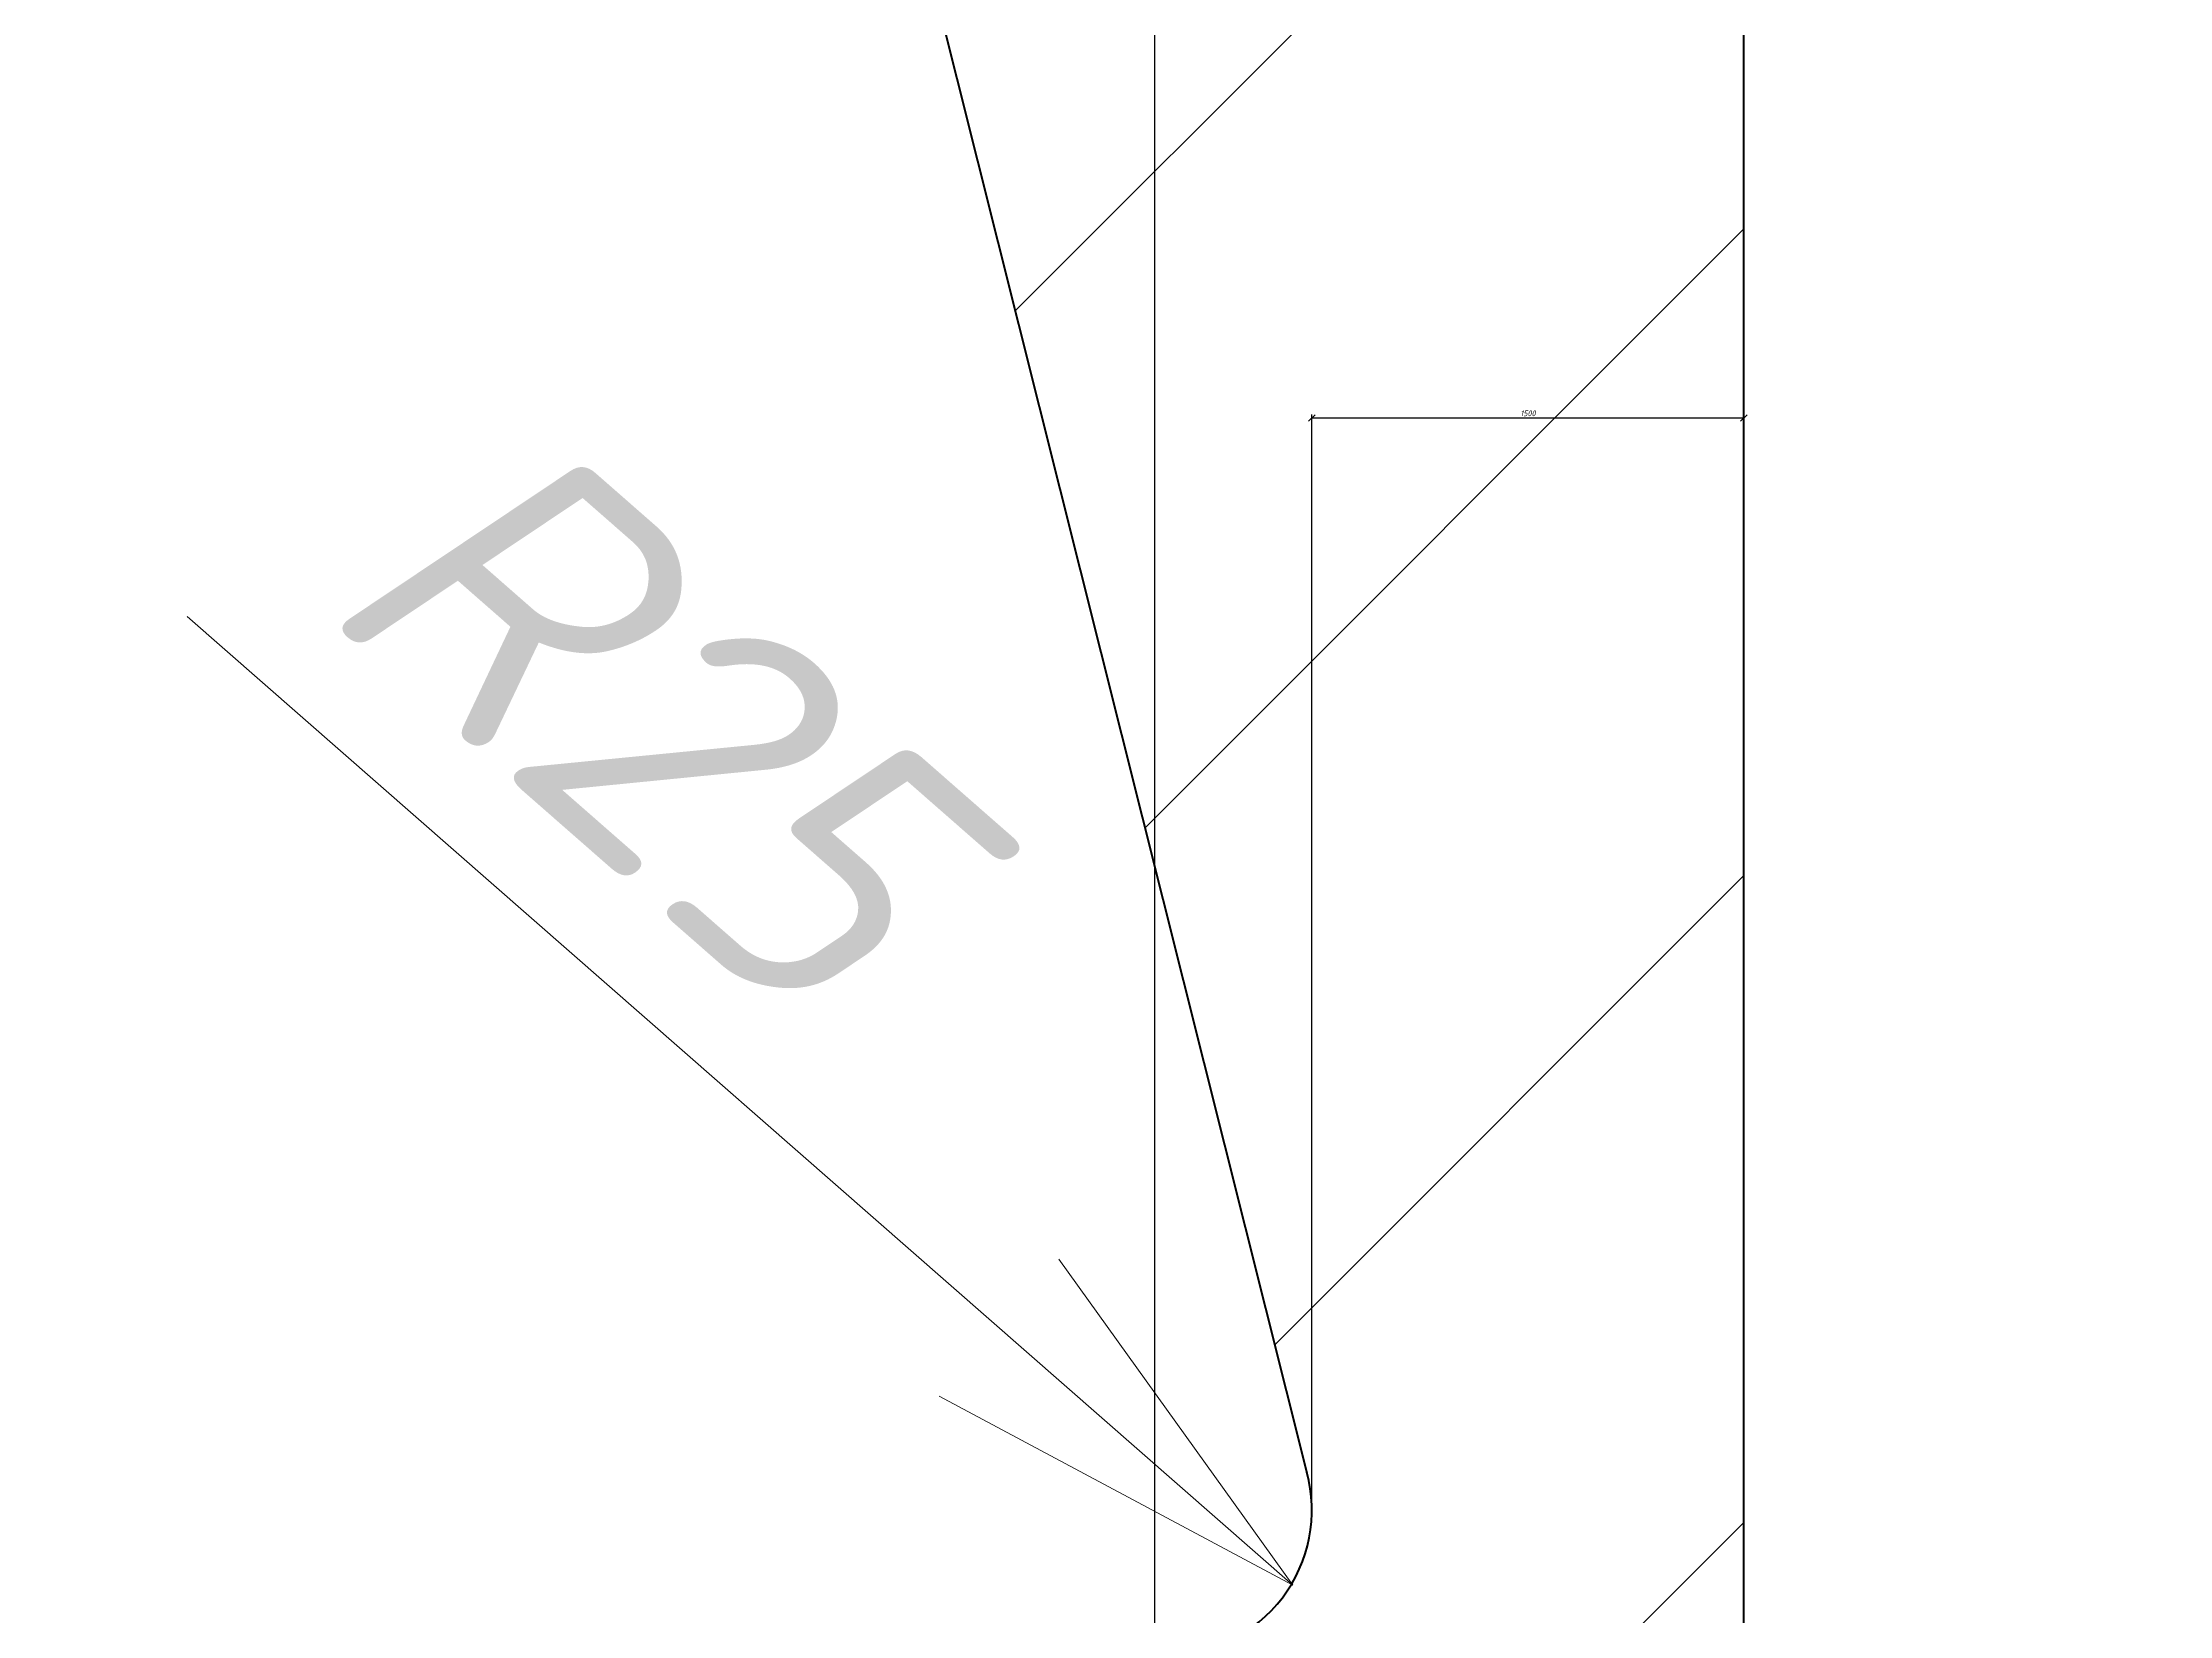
# Model space of a CAD drawing. Header units: millimetres. Extents: x -10163 to 1081624, y -5450 to 417560.
# Drawn here: x 388068 to 388806, y 39078 to 39624 of the extents above; entities that cross this region are included whole.
import ezdxf

# ---------------------------------------------------------------- set-up
doc = ezdxf.new("R2010")
doc.units = ezdxf.units.MM
doc.header["$PDMODE"] = 35
doc.styles.add('2', font='isocpeui.ttf', dxfattribs={"height": 2})
doc.dimstyles.new('Узлы', dxfattribs={"dimtxt": 2.5, "dimasz": 2.25, "dimexe": 1.25, "dimexo": 0.625, "dimtad": 1, "dimdec": 0, "dimlfac": 10, "dimtxsty": '2', "dimblk": 'OBLIQUE', "dimcen": 2.5, "dimadec": 0, "dimazin": 0, "dimtfac": 1, "dimtdec": 0, "dimtmove": 0, "dimatfit": 3, "dimldrblk": 'OBLIQUE', "dimfxl": 1.25, "dimarcsym": 0})

# ---------------------------------------------------------------- blocks, each defined once
blk = doc.blocks.new('_Oblique')
at = {"color": 0, "linetype": 'ByBlock', "lineweight": -2}
blk.add_line((-0.5, -0.5), (0.5, 0.5), dxfattribs=at)
blk = doc.blocks.new('*D1001')
at = {"color": 0, "lineweight": -2, "transparency": 16777216}
for p, q in [((388602.88, 39844.7), (387810.02, 39844.7)), ((387811.27, 39064.7), (387811.27, 39844.7)), ((387981.62, 39064.7), (387810.02, 39064.7))]:
    blk.add_line(p, q, dxfattribs=at)
at = {"layer": 'Defpoints', "color": 0, "transparency": 16777216}
for p in [(387811.27, 39844.7), (388603.5, 39844.7), (387982.24, 39064.7)]:
    blk.add_point(p, dxfattribs=at)
at = {"color": 0, "lineweight": -2, "transparency": 16777216, "xscale": 2.25, "yscale": 2.25, "zscale": 2.25}
for p, rotation in [((387811.27, 39844.7), 90), ((387811.27, 39064.7), 270)]:
    blk.add_blockref('_Oblique', p, dxfattribs=dict(at, rotation=rotation))
at = {"color": 0, "lineweight": 13, "transparency": 16777216, "insert": (387809.64, 39593.26), "char_height": 2, "attachment_point": 5, "rotation": 90, "style": '2'}
blk.add_mtext('7800', dxfattribs=at)
blk = doc.blocks.new('*D1002')
at = {"color": 0, "lineweight": -2, "transparency": 16777216}
for p, q in [((387354.11, 39065.32), (387354.11, 40268.48)), ((387354.11, 40267.23), (388454.11, 40267.23)), ((388454.11, 39065.32), (388454.11, 40268.48))]:
    blk.add_line(p, q, dxfattribs=at)
at = {"layer": 'Defpoints', "color": 0, "transparency": 16777216}
for p in [(388454.11, 40267.23), (387354.11, 39064.7), (388454.11, 39064.7)]:
    blk.add_point(p, dxfattribs=at)
at = {"color": 0, "lineweight": -2, "transparency": 16777216, "xscale": 2.25, "yscale": 2.25, "zscale": 2.25, "rotation": 180}
blk.add_blockref('_Oblique', (387354.11, 40267.23), dxfattribs=at)
at = {"color": 0, "lineweight": -2, "transparency": 16777216, "xscale": 2.25, "yscale": 2.25, "zscale": 2.25}
blk.add_blockref('_Oblique', (388454.11, 40267.23), dxfattribs=at)
at = {"color": 0, "lineweight": 13, "transparency": 16777216, "insert": (387904.11, 40268.86), "char_height": 2, "attachment_point": 5, "style": '2'}
blk.add_mtext('11000', dxfattribs=at)
blk = doc.blocks.new('*D1012')
at = {"color": 0, "lineweight": -2, "transparency": 16777216}
for p, q in [((388508.64, 39115.32), (388508.64, 39495.14)), ((388508.64, 39493.89), (388658.64, 39493.89)), ((388658.64, 39115.32), (388658.64, 39495.14))]:
    blk.add_line(p, q, dxfattribs=at)
at = {"layer": 'Defpoints', "color": 0, "transparency": 16777216}
for p in [(388658.64, 39493.89), (388508.64, 39114.7), (388658.64, 39114.7)]:
    blk.add_point(p, dxfattribs=at)
at = {"color": 0, "lineweight": -2, "transparency": 16777216, "xscale": 2.25, "yscale": 2.25, "zscale": 2.25, "rotation": 180}
blk.add_blockref('_Oblique', (388508.64, 39493.89), dxfattribs=at)
at = {"color": 0, "lineweight": -2, "transparency": 16777216, "xscale": 2.25, "yscale": 2.25, "zscale": 2.25}
blk.add_blockref('_Oblique', (388658.64, 39493.89), dxfattribs=at)
at = {"color": 0, "lineweight": 13, "transparency": 16777216, "insert": (388583.64, 39495.51), "char_height": 2, "attachment_point": 5, "style": '2'}
blk.add_mtext('1500', dxfattribs=at)

msp = doc.modelspace()

# ---------------------------------------------------------------- hatches: boundary and pattern name
at = {"lineweight": 13}
h = msp.add_hatch(dxfattribs=at)
h.set_pattern_fill('ANSI35', color=256, scale=50, style=0)
h.set_pattern_definition([(45, (334797.16, 16455.45), (-224.5064, 224.5064), []), (45, (335021.66, 16455.45), (-224.5064, 224.5064), [396.875, -79.375, 0, -79.375])])
edge = h.paths.add_edge_path()
edge.add_line((390330.239, 40424.69), (390330.239, 40624.684))
edge.add_line((390330.239, 40624.684), (389954.107, 40624.684))
edge.add_arc((389955.159, 40524.69), 100, 90.603041, 194.089216)
edge.add_line((389858.168, 40500.347), (390006.847, 39907.956))
edge.add_arc((389958.639, 39894.69), 50, -90, 15.386077, ccw=False)
edge.add_line((389958.639, 39844.69), (388454.107, 39844.69))
edge.add_arc((388455.159, 39744.695), 100, 90.603041, 194.089216)
edge.add_line((388358.168, 39720.352), (388506.847, 39127.961))
edge.add_arc((388458.639, 39114.695), 50, -90, 15.386077, ccw=False)
edge.add_line((388458.639, 39064.695), (388408.867, 39064.695))
edge.add_arc((388408.867, 38964.695), 100, -14.089216, 90, ccw=False)
edge.add_line((388505.859, 38940.352), (388465.448, 38779.344))
edge.add_line((388465.448, 38779.344), (388658.639, 38864.695))
edge.add_line((388658.639, 38864.695), (388658.639, 39644.695))
edge.add_line((388658.639, 39644.695), (390158.639, 39644.695))
edge.add_line((390158.639, 39644.695), (390158.639, 40424.69))
edge.add_line((390158.639, 40424.69), (390330.239, 40424.69))

# ---------------------------------------------------------------- linework, layer by layer
at = {"lineweight": 50}
for p, q in [((388358.168, 39720.352), (388506.911, 39127.707)), ((388658.639, 38864.695), (388658.639, 39644.695))]:
    msp.add_line(p, q, dxfattribs=at)
at = {"lineweight": 13}
for p, q in [((388118.162, 39425.003), (388502.021, 39088.757)), ((388502.021, 39088.757), (388420.846, 39201.845)), ((388502.021, 39088.757), (388379.229, 39154.336))]:
    msp.add_line(p, q, dxfattribs=at)
at = {"lineweight": 50}
msp.add_arc((388458.639, 39114.695), 50, 270, 15.326183, dxfattribs=at)

# ---------------------------------------------------------------- texts
at = {"lineweight": 13, "insert": (388279.003, 39392.126), "char_height": 100, "attachment_point": 5, "rotation": 318.782861, "style": '2'}
msp.add_mtext('R25', dxfattribs=at)

# ---------------------------------------------------------------- dimensions: what is measured, and where the dimension line sits
at = {"lineweight": 13}
dim = msp.add_linear_dim(base=(388454.107, 40267.231), p1=(387354.107, 39064.695), p2=(388454.107, 39064.695), dimstyle='Узлы', dxfattribs=at)
dim.commit()
dim.dimension.update_dxf_attribs({"geometry": '*D1002', "text_midpoint": (387904.107, 40267.231), "dimtype": 160})
dim = msp.add_linear_dim(base=(387811.273, 39844.695), p1=(387982.244, 39064.695), p2=(388603.503, 39844.695), angle=90, dimstyle='Узлы', dxfattribs=at)
dim.commit()
dim.dimension.update_dxf_attribs({"geometry": '*D1001', "text_midpoint": (387811.273, 39593.257), "dimtype": 160})
dim = msp.add_linear_dim(base=(388658.639, 39493.889), p1=(388508.639, 39114.695), p2=(388658.639, 39114.695), dimstyle='Узлы', dxfattribs=at)
dim.commit()
dim.dimension.update_dxf_attribs({"geometry": '*D1012', "text_midpoint": (388583.639, 39495.514)})

doc.saveas('drawing.dxf')
